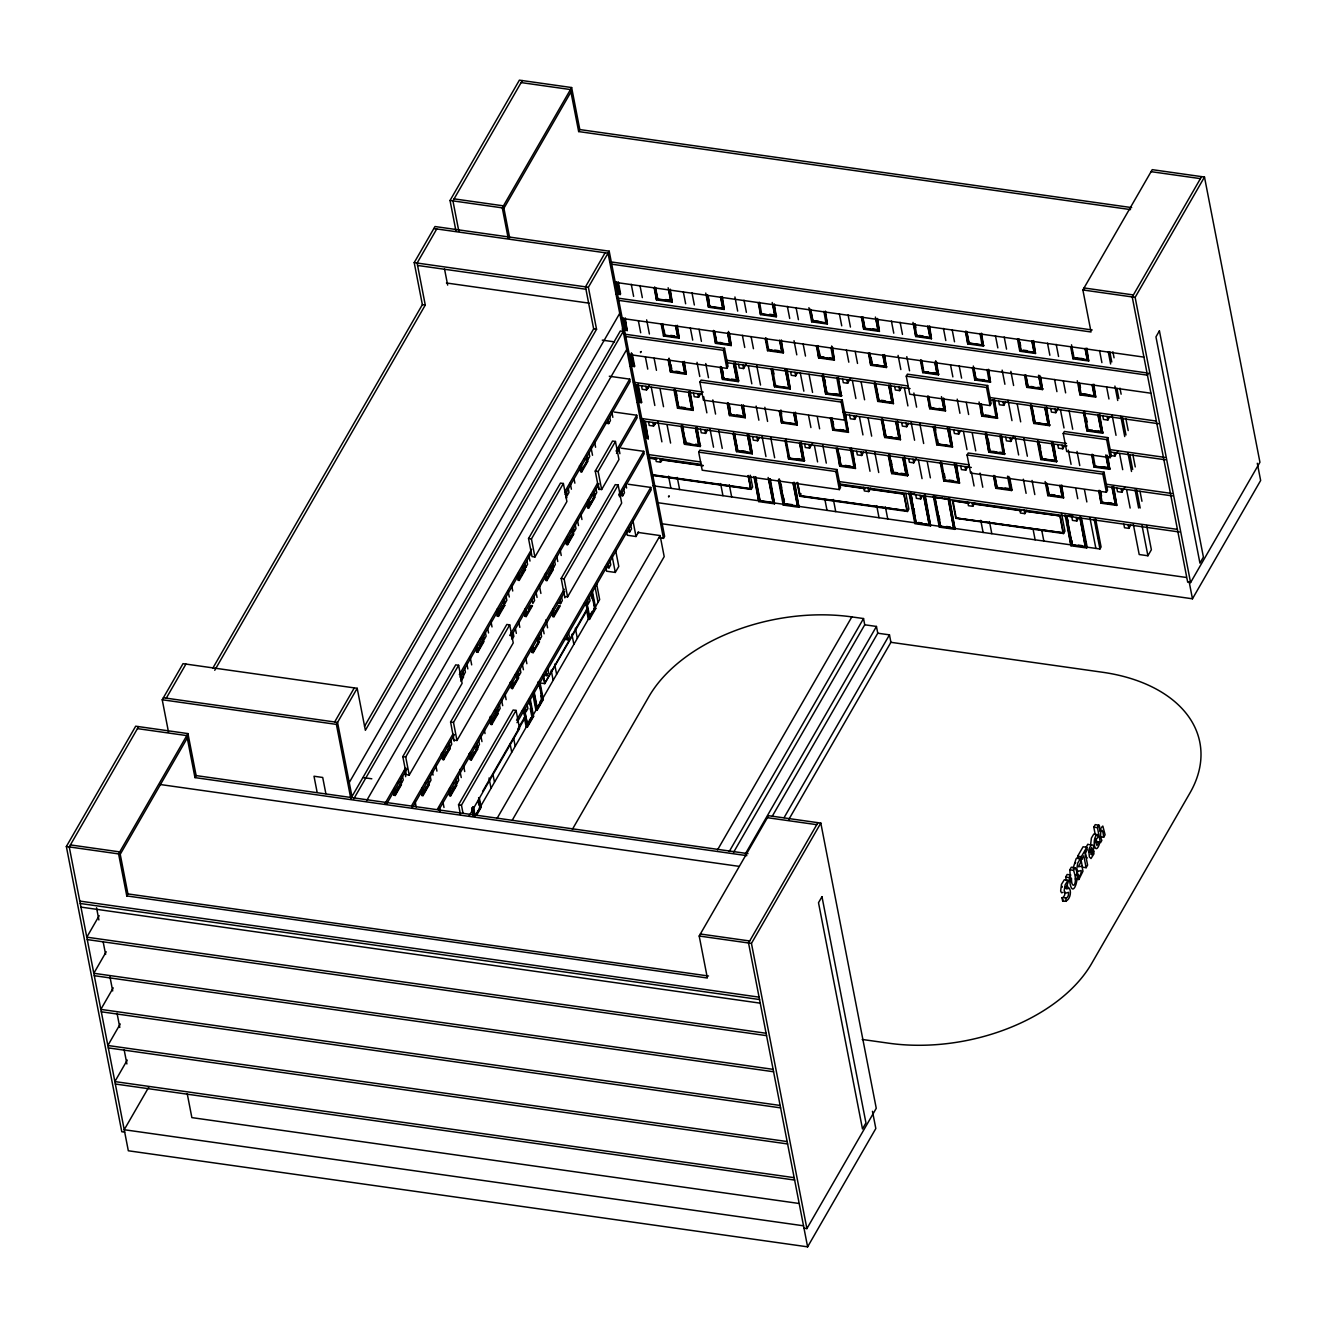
<?xml version="1.0" encoding="UTF-8"?>
<svg xmlns="http://www.w3.org/2000/svg" width="1327" height="1327" viewBox="0 0 1327 1327"><rect width="100%" height="100%" fill="white"/><g stroke="black" fill="none" stroke-linecap="round" stroke-linejoin="round"><path stroke-width="1.5" d="M1085.221 851.453L1085.702 856.396L1087.327 858.005M1077.74 871.176L1077.292 873.05A7.945 2.953 -82 0 1 1075.699 875.455M1071.553 882.206L1071.486 878.308M1062.131 887.315L1062.28 886.419M1095.173 841.318L1098.856 841.832L1096.965 845.515L1095.72 842.479A3.533 1.327 -82 0 1 1096.168 839.527L1097.943 837.171L1097.446 834.6L1093.78 834.069L1091.391 838.083L1090.595 844.851M1085.917 847.571L1087.808 844.221L1089.45 844.801M1077.906 875.289L1078.403 874.161M1075.185 863.578L1075.666 862.633M124.688 1132.147L121.785 1131.732L66.35 846.51L135.702 726.201L187.953 733.599L196.131 775.598L194.969 777.605L746.836 855.65M138.605 726.615L69.253 846.925L128.321 1150.774L807.612 1246.849L875.82 1128.531L872.469 1111.313M168.512 732.122L162.226 699.76L183.026 663.666L357.195 688.298L365.373 730.314L596.553 329.278L588.375 287.262L609.193 251.168L435.007 226.535L414.206 262.63L422.368 304.646L212.867 668.078M455.924 230.815L450.035 200.477L519.388 80.151L571.638 87.549L579.799 129.565L578.655 131.572L1130.521 209.6M166.273 698.168L185.929 664.081M436.749 228.957L417.109 263.045L425.27 305.061L214.742 670.284M522.291 80.565L452.938 200.875L458.827 231.23M803.996 1228.205L806.899 1228.603L876.251 1108.294L820.816 823.088L768.549 815.69L699.196 936.016L707.374 978.016L126.778 895.924L118.601 853.908L187.953 733.599M120.226 854.306L187.273 738.011M508.125 237.865L502.286 207.858L571.638 87.549M503.912 208.256L570.958 91.961M99.193 915.68L86.802 937.177L766.094 1033.252M126.778 895.924L127.923 893.917L119.762 851.901L70.414 844.917M106.21 951.774L93.819 973.288L773.11 1069.346M113.226 987.885L100.835 1009.383L780.127 1105.457M120.243 1023.98L107.852 1045.494L787.143 1141.552M127.259 1060.091L114.868 1081.588L794.16 1177.663M334.653 721.988L354.292 687.9M605.129 252.76L585.472 286.848L593.65 328.864L364.527 726.317M350.544 797.212L336.394 724.393L357.195 688.298M149.022 1086.713L124.224 1129.725L803.532 1225.8M619.178 293.002L618.714 293.798L616.491 282.319M349.25 782.565L619.726 313.338M350.892 798.406L620.323 330.987L623.242 331.402L353.795 798.821M626.211 329.096L625.747 329.909L623.508 318.43M366.584 800.762L626.742 349.449M668.144 287.76L670.749 301.163L657.595 299.305L658.059 298.492M402.811 756.606L455.708 664.86L458.611 665.275L462.111 683.322L409.23 775.068L406.327 774.653L402.811 756.606L405.714 757.004L458.611 665.275M528.528 538.53L560.475 483.094L563.378 483.492L566.894 501.556L534.93 556.992L532.027 556.577L528.528 538.53L531.43 538.944L563.378 483.492M633.228 365.207L632.763 366.003L630.524 354.525M641.256 351.506L640.626 352.6L640.46 351.755M385.012 803.565L405.664 767.752M459.358 674.63L531.613 549.262M564.655 491.952L629.695 379.124L609.292 376.238M386.522 804.179L407.173 768.366M459.822 677.035L531.049 553.459M565.12 494.357L630.159 381.529L629.695 379.124M398.797 786.082L394.434 793.662L395.595 793.828L400.837 784.738L399.676 784.572M479.578 645.967L482.182 641.422L483.36 641.588L482.613 637.756M521.013 574.077L523.618 569.532L524.795 569.698L524.049 565.883M400.323 784.456L401.5 784.622L395.247 795.47L394.086 795.304L395.861 792.202M460.685 679.739L462.476 676.637L463.654 676.803L460.967 681.448M483.227 637.424L484.023 641.455L477.77 652.32L476.609 652.154L480.175 645.95M503.945 601.479L504.741 605.527L498.471 616.375L497.326 616.209L499.101 613.107M586.882 460.801L588.06 460.967L581.807 471.815L580.645 471.649L582.42 468.547M400.406 784.672L395.612 793.828L394.484 788.089M397.569 782.416L401.517 782.98L403.259 779.977L402.562 776.361M461.05 679.474L462.559 676.853M459.723 674.597L463.67 675.161L465.412 672.159L464.715 668.543M480.44 638.669L484.388 639.216L486.13 636.214L485.433 632.597M503.331 601.811L504.078 605.643L502.9 605.477L497.675 614.567L503.646 605.576M524.795 569.698L519.122 578.721L524.364 569.648L523.618 565.816M521.876 566.778L525.824 567.342L527.565 564.34L526.852 560.724M586.965 461.033L581.724 470.123L587.397 461.099L586.235 460.917M584.013 458.96L587.977 459.524L589.719 456.521L589.006 452.905M604.73 423.031L608.695 423.578L610.437 420.576L609.723 416.977M461.481 679.54L462.99 676.919L461.813 676.753M483.36 641.588L478.135 650.678L476.957 650.512M498.405 614.666L504.078 605.643M517.248 576.233L518.028 580.264L519.189 580.43L525.459 569.582L524.663 565.534M678.23 336.461L677.765 337.257L664.611 335.416L664.329 330.771M454.182 741.196L450.583 722.021L506.814 624.47L509.717 624.884L513.234 642.932L456.986 740.483L454.083 740.068M595.242 471.068L612.543 441.045L615.446 441.46L618.963 459.507L601.645 489.53L598.742 489.116L595.242 471.068L598.145 471.483L615.446 441.46M456.986 740.483L453.486 722.435L509.717 624.884M641.505 385.709L642.202 389.325L646.564 389.939L649.45 384.93M640.244 401.301L639.78 402.114L636.429 384.896M648.273 387.6L647.642 388.695L647.476 387.866M411.652 805.638L452.955 734.013M509.734 635.5L597.482 483.277M616.06 451.047L636.711 415.218L614.268 412.05M412.116 808.043L454.448 734.627M511.227 636.131L598.975 483.891M616.524 453.452L637.176 417.64L636.711 415.218M426.531 786.247L422.168 793.828L423.346 793.994L428.571 784.904M443.765 756.373L446.37 751.828M528.892 608.678L530.634 605.643L531.812 605.809L526.139 614.832L531.381 605.742M548.748 574.243L551.352 569.698L552.53 569.864L551.783 566.032M571.207 535.279L566.845 542.843L568.006 543.008L573.247 533.935L572.501 530.103M428.057 784.605L429.235 784.771L422.981 795.636L421.82 795.47L424.491 790.809M446.104 753.321L448.775 748.677L449.953 748.843L449.156 744.795M590.631 501.573L588.027 506.118L589.188 506.284L594.43 497.194L593.667 493.362M531.298 605.51L532.475 605.693L526.205 616.541L525.061 616.375L526.836 613.273M572.733 533.636L573.894 533.802L567.641 544.651L566.48 544.485L569.167 539.84M593.899 496.912L595.077 497.078L588.823 507.926L587.662 507.76L590.333 503.099M428.14 784.838L423.346 793.994L422.218 788.255M425.303 782.582L429.268 783.146L430.993 780.143L430.296 776.527M448.111 748.793L449.289 748.959L443.616 757.982L448.858 748.892M446.021 746.637L449.986 747.201L451.711 744.198L451.014 740.582M552.53 569.864L546.857 578.887L552.098 569.814L551.352 565.982M549.61 566.944L553.558 567.508L555.3 564.506L554.586 560.89M567.574 542.959L572.816 533.869L572.07 530.037M570.328 531.016L574.276 531.563L576.018 528.561L575.304 524.945M593.982 497.127L588.757 506.217L587.629 500.478M591.046 495.071L594.994 495.635L596.735 492.616L596.022 489.016M589.188 506.284L588.077 500.544L589.188 506.284L594.413 497.194L593.252 497.028M441.36 753.454L442.538 759.525L443.699 759.691L449.953 748.843M544.584 574.359L545.762 580.43L546.923 580.596L553.193 569.747L552.397 565.7M685.246 372.555L684.782 373.368L671.628 371.51L672.092 370.714M720.544 297.032L722.784 308.527L709.63 306.67L710.094 305.857M564.838 597.863L561.188 578.423L615.264 484.62L618.166 485.018L621.666 503.082L567.591 596.885L564.688 596.47M567.591 596.885L564.091 578.837L618.166 485.018M648.521 421.82L649.218 425.436L653.581 426.05L655.505 422.699M655.289 423.711L654.659 424.806L654.493 423.96M437.247 809.503L564.24 589.221M618.946 494.308L643.728 451.329L621.301 448.161M438.756 810.133L564.705 591.643M619.41 496.713L644.192 453.734L643.728 451.329M454.265 786.413L449.903 793.994L451.08 794.143M471.5 756.539L474.104 751.994M491.869 721.191L496.232 713.627L495.485 709.796M514.329 682.227L511.708 686.772L512.869 686.938L518.111 677.848L517.364 674.016M534.167 647.808L532.426 650.827L533.587 650.993L538.828 641.903L538.082 638.088M455.791 784.771L456.969 784.937L450.716 795.802L449.554 795.636L451.329 792.534M476.891 744.961L477.687 749.009L471.433 759.857L470.272 759.691L472.943 755.03M497.26 709.63L498.056 713.661L491.803 724.525L490.642 724.36L492.417 721.258M494.208 718.156L496.879 713.495L498.056 713.661M538.314 641.621L539.492 641.787L533.238 652.635L532.077 652.469L534.748 647.825M552.795 616.541L559.032 605.676L560.21 605.842L553.956 616.707L552.795 616.541L551.999 612.493M455.874 785.003L450.633 794.093L449.521 788.354M453.038 782.748L457.002 783.312L458.727 780.293L458.031 776.693M475.862 748.959L477.023 749.125L471.35 758.148L476.592 749.058M473.756 746.802L477.72 747.366L479.445 744.364L478.748 740.748M490.99 722.717L496.962 713.727L496.215 709.895M494.473 710.874L498.421 711.421L500.163 708.419L499.466 704.803M515.191 674.929L519.139 675.493L520.881 672.474L520.184 668.874M533.155 650.927L538.397 641.853L537.651 638.022M535.909 638.984L539.857 639.548L541.598 636.545L540.902 632.929M559.115 605.908L553.873 614.998L559.546 605.975L558.368 605.809M556.627 603.055L560.575 603.603L562.316 600.6L561.62 596.984M618.78 495.236L622.728 495.784L624.47 492.781L623.756 489.182M496.646 709.962L497.393 713.793L491.72 722.817M510.182 682.343L511.359 688.414L512.521 688.58L518.774 677.732L517.596 677.566M688.464 392.245L691.798 409.479L678.644 407.621L679.109 406.808M699.893 382.093L701.054 380.086L842.28 400.057L845.797 418.121L844.635 420.128L703.41 400.157L699.893 382.093L841.136 402.064L842.28 400.057M460.502 814.778L458.545 804.759L513.167 710.011L516.07 710.409L519.57 728.473L469.078 816.055M628.799 354.491L726.864 368.359L723.364 350.311L724.525 348.304L624.403 334.139M463.007 813.186L461.448 805.157L516.07 710.409M655.538 457.915L656.235 461.531L660.597 462.144L662.521 458.81M662.306 459.805L661.675 460.9L661.51 460.071M693.54 393.074L694.237 396.69L698.583 397.304L700.523 393.953M730.265 343.809L729.8 344.622L716.646 342.764L714.407 331.286M516.535 720.246L650.744 487.424L628.318 484.255M516.999 722.651L651.209 489.845L650.744 487.424M522.208 711.04L526.172 711.587L527.897 708.585L527.201 704.969M542.925 675.095L546.873 675.659L548.615 672.64L547.918 669.04M563.643 639.15L567.591 639.714L569.333 636.711L568.636 633.095M584.361 603.221L588.309 603.768L590.051 600.766L589.354 597.15M605.079 567.276L609.027 567.84L610.768 564.821L610.072 561.221M625.797 531.331L629.744 531.895L631.486 528.892L630.773 525.276M517.729 729.203L524.828 716.895L523.734 711.255M585.887 603.437L586.982 609.076L544.866 682.974L543.407 675.443M482.597 791.439L525.509 717.011L524.364 711.139M541.283 683.14L544.75 683.637L587.662 609.193L586.517 603.321M726.864 368.359L728.025 366.352L724.525 348.304M735.175 362.653L738.708 380.849L723.663 378.875L724.127 378.062M529.141 720.793L530.883 717.758M539.741 702.414L541.482 699.379L540.719 695.481M589.553 616.01L592.174 611.465M527.084 725.504L532.426 716.198L533.603 716.364L530.219 698.981M539.94 682.128L543.324 699.495L537.07 710.343L535.909 710.177L541.267 700.888M475.829 814.678L599.655 599.555L596.569 583.648M605.809 567.16L606.588 571.207L615.297 572.435L618.764 566.43L615.628 550.257M626.526 531.231L627.306 535.262L636.015 536.506L638.619 531.994M589.404 617.619L595.077 608.595L591.676 591.062M476.708 815.06L481.17 807.314L479.296 797.66M524.314 717.393L526.189 727.047L527.35 727.213L533.603 716.364M586.468 609.574L588.342 619.228L589.503 619.394L595.757 608.546L592.373 591.162M669.322 495.916L668.692 497.011L668.526 496.165M700.556 429.168L701.253 432.784L705.616 433.398L707.54 430.064M681.945 424.574L685.661 443.716L698.815 445.573L699.279 444.761L695.53 444.23M738.542 364.328L739.255 367.944L743.601 368.558L746.487 363.548M737.281 379.92L736.817 380.716L733.466 363.498M759.591 302.241L761.648 314.018L774.802 315.876L775.283 315.063M698.699 452.142L699.843 450.135L837.022 469.542L840.522 487.59L839.377 489.597L702.199 470.206L698.699 452.142L835.861 471.549L837.022 469.542M496.978 818.527L660.1 535.561L637.673 532.392M731.144 414.173L730.679 414.969L728.44 403.491M769.129 349.316L768.681 350.129L781.835 351.987L782.3 351.174M659.37 537.8L663.467 538.38L664.628 536.373L609.193 251.168M512.438 819.887L664.197 556.61L660.1 535.561M823.901 311.331L825.975 323.108L812.804 321.25L813.269 320.454M785.136 368.956L788.852 388.081L775.681 386.223L776.146 385.427M752.575 436.533L753.288 440.149L757.634 440.763L759.558 437.412M734.345 433.846L737.696 451.08L750.85 452.938L751.314 452.125M790.577 371.693L791.274 375.292L795.636 375.906L797.56 372.572M796.333 423.379L795.868 424.192L782.714 422.334L783.179 421.522M819.555 352.733L819.837 357.361L832.991 359.219L833.456 358.406L829.69 357.875M651.905 474.983L750.717 488.966L748.328 475.497M651.607 475.298L751.231 489.381L752.608 486.976L750.319 475.215M760.388 500.163L759.923 500.959L755.378 477.571M572.352 829.392L648.886 696.625A157.979 99.625 -11 0 1 851.834 616.906L863.529 618.548L864.74 624.785L733.549 852.382M803.349 459.474L802.885 460.287L789.731 458.429L790.195 457.633M827.318 392.659L826.854 393.455L840.008 395.313L840.472 394.501M865.304 327.802L864.839 328.615L862.616 317.136M804.61 443.898L805.307 447.498L809.669 448.111L812.555 443.102M842.612 379.041L843.308 382.657L847.671 383.271L850.557 378.261M784.804 503.613L784.34 504.409L779.413 479.08M834.335 428.754L833.87 429.566L831.631 418.088M872.32 363.913L871.856 364.709L885.026 366.567L885.491 365.771M905.81 493.395L908.862 509.07L907.486 511.476L799.717 496.248L801.11 493.843M800.264 495.635L907.154 510.762L800.081 495.95L797.693 482.481M652.967 485.765L797.494 506.267L797.958 505.471M845.382 413.36L848.451 432.37L832.742 430.147L847.489 430.612M849.628 415.152L850.325 418.751L854.688 419.365L856.612 416.031M879.337 400.008L878.872 400.82L892.026 402.678L892.507 401.865M930.492 337.025L930.028 337.821L916.874 335.98L917.339 335.167M906.258 376.171L907.403 374.164L987.67 385.51L991.186 403.574L990.025 405.564L909.758 394.219L906.258 376.171L986.525 387.517L987.67 385.51M856.645 451.246L857.342 454.862L861.704 455.476L863.628 452.125M894.63 386.406L895.343 390.005L899.689 390.636L901.614 387.285M895.708 421.555L899.043 438.773L885.889 436.931L891.993 436.915M928.12 371.792L923.891 372.074L937.044 373.932L937.509 373.119L933.76 372.588M863.661 487.357L864.358 490.957L868.721 491.571L870.645 488.236M901.647 422.5L902.36 426.116L906.706 426.73L908.63 423.396M904.417 456.82L907.967 475.016L892.905 473.026L892.64 468.398M941.457 396.64L944.061 410.026L930.907 408.185L931.372 407.372M969.373 342.532L968.909 343.328L966.67 331.85M908.68 458.611L909.377 462.211L913.722 462.841L916.625 457.815M982.527 344.373L982.063 345.186L980.006 333.409M906.971 511.061L903.853 493.826L907.486 511.476M937.642 439.652L937.924 444.28L951.077 446.137L951.542 445.325M929.63 524.082L929.165 524.895L916.012 523.037L910.786 492.997M717.525 849.877L851.834 616.906M915.696 494.706L916.393 498.322L920.739 498.935L922.68 495.601M953.682 429.865L954.395 433.465L958.741 434.095L960.665 430.744M916.476 522.224L916.012 523.037L929.165 524.895L923.492 495.651M729.236 851.519L863.529 618.548M958.558 481.436L958.094 482.232L944.94 480.391L945.405 479.578M983.407 414.737L982.942 415.533L996.096 417.391L996.56 416.578M1034.562 351.738L1034.098 352.534L1020.927 350.693L1021.392 349.88M967.068 454.995L968.229 452.988L1104.047 472.196L1107.547 490.244L1106.386 492.251L970.584 473.042L967.068 454.995L1102.886 474.203L1104.047 472.196M949.485 497.658L955.025 529.357L939.317 527.134L939.781 526.338L953.582 528.345L948.374 498.305M960.698 465.959L961.412 469.576L965.757 470.189L967.682 466.855M998.7 401.119L999.397 404.735L1003.759 405.349L1005.684 401.998M745.26 854.041L876.45 626.444L864.74 624.785M772.397 816.005L877.761 633.211L876.45 626.444M940.893 525.691L940.428 526.487L934.739 497.26L942.402 498.007M610.984 264.09L1091.043 331.982L1082.882 289.966L1152.234 169.657L1204.485 177.038L1259.937 462.26L1190.584 582.57L1187.682 582.155L1132.23 296.949L1201.582 176.624M956.186 518.011L1063.242 532.824L956.186 518.011L953.051 500.793L969.025 503.381M784.091 817.648L889.472 634.853L877.761 633.211M788.653 819.738L890.915 642.318L889.472 634.853M967.715 502.07L968.428 505.687L972.774 506.3L974.698 502.95M986.243 432.502L989.959 451.644L1003.112 453.486L1003.577 452.689L999.812 452.159M1005.717 437.213L1006.413 440.829L1010.776 441.443L1013.662 436.434M1025.721 375.309L1027.944 386.787L1041.098 388.645L1041.579 387.832L1037.814 387.302M1009.665 477.604L1012.02 489.729L996.975 487.739L997.44 486.943M1048.595 423.943L1048.131 424.74L1034.977 422.882L1035.425 422.086M1085.038 348.586L1087.277 360.065L1074.124 358.207L1082.102 358.456M817.913 822.674L748.544 942.983L807.612 1246.849M1010.593 488.784L1010.129 489.597L1007.525 476.194M1050.735 408.467L1051.432 412.083L1055.794 412.697L1058.681 407.688M806.899 1228.603L751.447 943.397L820.816 823.088M1190.584 582.57L1135.132 297.348L1204.485 177.038M1042.458 458.197L1041.994 458.993L1055.147 460.851L1055.612 460.038M1094.758 395.363L1094.294 396.159L1081.14 394.301L1081.605 393.505M1063.209 433.481L1064.37 431.474L1107.829 437.611L1111.329 455.659L1110.168 457.666L1066.709 451.528L1063.209 433.481L1106.668 439.619L1107.829 437.611M1019.75 509.419L1020.446 513.035L1024.809 513.649L1026.733 510.314M1057.752 444.578L1058.448 448.194L1062.811 448.808L1064.735 445.457M1049.475 494.291L1049.01 495.104L1062.164 496.962L1059.925 485.466M1097.96 415.052L1101.31 432.27L1088.157 430.412L1092.37 430.13M1102.754 415.832L1103.467 419.448L1107.813 420.062L1109.737 416.711M1101.31 432.27L1101.775 431.457L1098.01 430.927M1081.538 518.21L1087.161 547.172L1072.1 545.115L1066.427 515.871L1072.199 516.369M1148.601 373.152L1147.44 375.159L617.951 300.284M1108.791 467.568L1108.327 468.365L1095.173 466.523L1095.638 465.711M968.644 502.966L952.371 500.677L955.822 518.31L1063.574 533.554L1064.951 531.148L1061.517 513.499M1071.785 516.784L1072.481 520.4L1076.844 521.013L1078.768 517.663M1110.483 455.543L1114.829 456.156L1117.732 451.147M1080.045 516.933L1085.254 546.973L1085.718 546.16M1072.1 545.115L1071.801 540.404M1111.993 487.258L1115.343 504.476L1102.19 502.618L1102.654 501.805M1116.803 488.037L1117.5 491.653L1121.846 492.267L1124.749 487.258M929.763 524.911L1099.934 548.98L1101.078 546.973L1095.671 519.139M1123.82 524.148L1124.516 527.748L1128.862 528.362L1130.803 525.028M1133.308 524.231L1139.196 554.52L1147.905 555.764L1151.372 549.743L1146.661 525.509M660.912 523.618L1192.459 598.792L1260.65 480.49L1257.299 463.256M1095.273 834.749L1093.796 827.136L1095.239 824.631L1098.905 825.162L1100.166 831.631L1100.929 828.065L1102.82 826.041L1105.092 834.783L1103.649 837.271L1099.983 836.756M1066.311 880.398L1065.664 877.047L1067.14 874.476L1070.806 874.991L1069.33 877.562C1071.387 904.666 1081.605 876.052 1074.986 867.758L1071.304 867.228L1069.844 869.799C1071.005 895.791 1078.917 883.964 1073.51 870.313L1074.986 867.758M1086.116 867.692L1083.811 855.799L1081.837 859.216L1078.171 858.685L1077.673 856.18L1083.097 846.775L1086.78 847.289L1087.261 849.811L1085.287 853.228L1087.593 865.121L1086.116 867.692L1082.45 867.161L1080.526 857.259M1103.649 837.271C1102.372 822.657 1098.656 834.683 1101.858 840.373L1100.415 842.877L1097.462 827.65L1098.905 825.162M1081.837 859.216L1081.356 856.695L1086.78 847.289M616.209 294.196L620.605 293.93L618.249 281.805M670.284 289.17L672.175 302.108L656.467 299.885L654.576 286.947M630.259 366.401L634.654 366.136L632.282 354.01M677.301 325.264L679.192 338.203L663.483 335.98L663.948 335.184M637.275 402.496L641.671 402.247L638.121 384.05M684.317 361.375L686.208 374.314L670.5 372.091L668.609 359.153M722.319 296.518L724.21 309.456L708.502 307.234L706.992 296.336M690.156 391.399L693.225 410.408L677.516 408.185L677.981 407.389M729.336 332.629L731.227 345.567L715.518 343.345L715.187 338.501M697.173 427.51L700.241 446.519L684.533 444.296L683.422 435.405M738.708 380.849L738.243 381.662L722.535 379.439L720.627 366.517M774.338 303.883L776.229 316.821L760.52 314.599L759.027 303.684M743.369 404.835L745.26 417.773L729.551 415.55L727.66 402.612M781.371 339.977L783.245 352.916L767.537 350.693L768.001 349.897M749.606 436.882L752.276 453.867L736.568 451.644L733.499 432.652M825.51 311.115L827.385 324.053L811.676 321.831L812.141 321.034M787.21 370.017L790.262 389.027L774.553 386.804L772.264 371.842M832.527 347.21L834.401 360.164L818.693 357.942L817.2 347.027M795.404 412.183L797.295 425.121L781.57 422.898L780.077 412M770.274 478.782L774.52 503.829L758.795 501.606L754.764 477.637M838.365 377.25L841.434 396.259L825.709 394.036L822.64 375.043M801.243 442.223L804.311 461.232L788.603 459.009L788.271 454.166M877.529 318.463L879.419 331.418L863.711 329.196L862.218 318.281M794.89 483.31L798.937 507.279L783.229 505.056L782.897 500.213M884.545 354.574L886.436 367.513L870.728 365.29L869.235 354.375M852.78 451.479L855.467 468.464L839.759 466.241L838.647 457.351M890.384 384.614L893.453 403.624L877.744 401.401L878.209 400.588M929.563 325.828L931.454 338.767L915.746 336.544L913.855 323.622M897.4 420.709L900.469 439.718L884.761 437.495L882.09 420.526M936.58 361.923L938.471 374.877L922.763 372.655L923.227 371.842M907.967 475.016L907.486 475.829L891.777 473.606L889.107 456.621M943.597 398.034L945.487 410.972L929.779 408.749L927.888 395.828M981.598 333.193L983.489 346.131L967.781 343.909L965.874 330.97M949.435 428.074L952.504 447.083L936.796 444.86L937.26 444.047M988.615 369.288L990.506 382.226L974.798 380.003L975.262 379.207M956.452 464.168L959.521 483.177L943.812 480.955L943.497 476.111M994.454 399.327L997.522 418.337L981.814 416.114L980.703 407.223M908.895 492.798L914.9 523.684L930.609 525.907L925.184 494.789M1017.444 339.131L1019.799 351.257L1035.508 353.48L1033.617 340.541M1001.47 435.422L1004.539 454.431L988.831 452.208L985.745 433.216M1040.65 376.652L1042.524 389.591L1026.816 387.368L1025.705 378.477M1012.02 489.729L1011.556 490.542L995.847 488.319L993.956 475.381M1046.489 406.676L1049.541 425.685L1033.833 423.462L1032.34 412.564M1086.813 348.072L1088.704 361.01L1072.979 358.788L1073.443 357.975M1053.887 444.81L1056.574 461.796L1040.849 459.573L1041.313 458.777M1093.83 384.166L1095.72 397.105L1079.996 394.882L1078.901 385.991M1061.7 484.952L1063.591 497.89L1047.882 495.668L1048.33 494.871M1099.668 414.206L1102.737 433.216L1087.029 430.993L1083.943 411.984M1107.863 456.372L1109.754 469.31L1094.045 467.087L1092.138 454.166M1087.161 547.172L1086.697 547.985L1070.989 545.762L1066.941 521.793M1113.701 486.412L1116.77 505.421L1101.062 503.198L1099.171 490.26M1073.128 868.157L1076.081 858.834L1076.927 857.906L1080.593 858.42L1077.756 862.998L1076.794 868.671L1077.806 871.408L1081.19 870.495L1080.958 873.564A7.945 2.953 -82 0 1 1079.382 875.986L1078.27 876.45L1078.868 879.519L1075.202 879.005M1068.003 880.282L1065.15 884.86L1064.188 890.533L1065.199 893.27L1068.6 892.341L1068.368 895.426A7.945 2.953 -82 0 1 1066.775 897.832L1061.998 897.782L1062.612 900.867C1069.147 903.637 1072.432 891.877 1069.064 887.979C1061.899 891.761 1069.711 882.555 1068.003 880.282L1064.32 879.768L1061.484 884.329L1060.655 891.047L1061.534 892.756L1063.093 892.391M1063.591 899.955L1062.612 900.867M1098.092 826.024L1099.718 826.29M1097.446 834.6C1091.424 837.785 1094.858 857.093 1099.32 844.271L1098.856 841.832M1078.868 879.519L1082.965 871.242L1082.003 866.232L1078.436 866.747L1081.157 861.306L1080.593 858.42M1061.998 897.782L1063.109 897.317A7.945 2.953 -82 0 0 1064.685 894.912L1065.1 892.291M1064.984 887.514L1066.244 888.178M521.129 82.573L570.477 89.556L578.655 131.572M1151.073 171.664L1200.437 178.631M579.799 129.565L1131.682 207.609M454.083 198.868L503.447 205.851L509.668 237.865M1133.391 294.942L1084.043 287.959L1084.507 290.364M450.035 200.477L502.286 207.858M1082.882 289.966L1135.132 297.348M433.846 228.543L608.031 253.175L663.467 538.38M610.088 261.784L1092.204 329.975M614.451 282.236L1143.924 357.112M414.206 262.63L588.375 287.262M665.573 299.554L669.339 300.084M769.643 314.267L773.392 314.798M815.16 320.719L818.908 321.25M872.818 328.864L876.583 329.395M919.213 335.432L922.978 335.963M1023.283 350.146L1027.032 350.676M760.985 313.802L776.71 316.008M826.14 322.809L812.987 320.952L810.747 309.473M917.04 335.665L930.194 337.522L927.971 326.044M982.229 344.887L969.075 343.029L966.852 331.551M1074.289 357.908L1087.443 359.766L1085.221 348.288M417.574 265.45L585.937 289.253M864.176 328.383L877.993 330.473L875.405 317.07M968.229 343.096L983.954 345.319M1087.277 360.065L1074.124 358.207L1071.519 344.804M617.055 297.994L1146.545 372.87M446.419 282.983L589.138 303.17M621.467 318.347L1150.94 393.223M670.716 335.399L674.481 335.93M720.86 342.482L716.646 342.764L729.8 344.622L727.561 333.143M774.769 350.112L778.534 350.643M820.285 356.548L824.05 357.079M983.904 379.688L975.926 379.422L989.079 381.297L987.023 369.503M1032.174 386.505L1027.961 386.787L1043.005 388.778M1083.479 393.771L1087.244 394.301M622.114 329.079L625.913 329.61L623.673 318.132M768.847 349.814L782.001 351.688L779.762 340.21M833.157 358.92L820.003 357.063L817.764 345.567M924.073 371.776L937.21 373.633L934.988 362.155M989.245 380.982L976.091 379.124L973.869 367.645M1081.306 394.003L1094.46 395.861L1092.237 384.382M783.726 352.103L768.681 350.129L766.608 338.335M886.9 366.7L871.856 364.709L869.633 353.231M938.935 374.065L923.891 372.074L921.834 360.297M989.079 381.28L975.926 379.439L973.321 366.036M422.368 304.646L425.27 305.061M593.65 328.864L596.553 329.278M625.282 336.444L723.364 350.311M602.276 340.143L614.517 341.868M726.98 360.347L907.568 385.892M989.66 397.503L1155.9 421.007M727.445 362.752L910.09 388.595M990.141 399.908L1158.421 423.711M675.858 371.228L679.606 371.759M731.641 379.124L735.407 379.655M834.832 393.721L838.598 394.252M881.228 400.273L884.976 400.804M938.886 408.434L942.651 408.965M985.281 414.986L989.046 415.517M775.864 385.925L789.018 387.783L785.302 368.657M840.173 395.015L827.02 393.157L823.669 375.939M931.09 407.87L944.243 409.728L942.004 398.249M996.262 417.093L983.108 415.235L980.885 403.756M1088.322 430.114L1101.476 431.972L1098.126 414.754M630.723 365.589L634.654 366.136M841.899 395.446L826.854 393.455L823.122 374.33M930.244 407.953L944.061 410.026M1034.297 422.666L1050.022 424.872M1103.201 432.403L1088.157 430.412L1084.424 411.27M633.427 382.226L703.21 392.095M842.761 411.834L1066.46 443.467M1109.554 449.571L1164.973 457.4M635.948 384.93L701.618 394.219M845.282 414.538L1066.925 445.872M1109.77 451.943L1165.438 459.805M680.983 407.074L684.749 407.605M736.784 414.953L740.532 415.484M839.974 429.55L843.723 430.081M895.758 437.446L899.524 437.976M994.172 451.362L989.959 451.628L1005.003 453.618M1103.152 466.772L1106.917 467.303M637.74 401.683L641.671 402.247M782.88 422.019L796.034 423.894L793.811 412.415M847.19 431.126L834.036 429.268L831.813 417.789M938.106 443.981L951.26 445.839L947.909 428.621M1003.278 453.187L990.124 451.329L986.774 434.111M1095.339 466.208L1108.493 468.066L1106.27 456.588M730.016 414.754L743.833 416.827L741.611 405.349M1057.038 460.983L1041.994 458.993L1038.643 441.775M1110.218 468.497L1095.173 466.507L1093.116 454.73M640.443 418.337L968.81 464.765M1106.32 484.222L1171.99 493.495M640.924 420.742L971.331 467.469M1106.784 486.627L1172.454 495.916M689.891 443.434L686.125 442.919L685.379 439.088M741.926 450.798L745.674 451.329M797.709 458.678L801.475 459.208M845.1 465.395L850.74 466.192M893.37 472.213L897.135 472.744M900.9 473.275L906.54 474.071L906.076 474.884L902.725 457.666M949.17 480.109L952.919 480.639M1004.954 487.988L1008.719 488.518M1051.349 494.556L1055.114 495.087M1108.294 502.601L1112.043 503.132M700.706 445.706L685.843 443.417L682.493 426.199M789.897 458.13L804.776 460.419M854.206 467.22L841.053 465.362L837.702 448.144M945.123 480.075L958.276 481.933L954.926 464.715M1010.295 489.298L997.141 487.44L994.918 475.962M1102.355 502.319L1115.509 504.177L1112.175 486.959M1101.526 502.386L1115.343 504.476M1062.164 496.945L1049.01 495.104L1046.771 483.609M647.476 454.431L700.822 461.978M838.332 481.436L1176.949 529.307M1068.915 515.423L1072.83 515.971M914.237 494.026L910.504 493.495L916.177 522.738L929.331 524.596L923.658 495.353M944.293 498.272L948.075 498.819L953.765 528.046L940.611 526.189L934.921 496.962M910.322 493.793L915.929 494.589M934.739 497.26L947.909 499.118M1066.427 515.871L1072.034 516.667M647.941 456.853L701.303 464.384M838.797 483.841L1179.471 532.011M648.173 457.649L656.848 458.91M660.879 459.474L703.227 465.462M838.979 484.637L865.536 488.419M869.484 488.95L904.035 493.826M972.708 503.547L1021.624 510.48M1025.572 511.028L1060.14 515.904L1063.574 533.554M648.604 458.064L656.666 459.208M660.713 459.772L703.061 465.76M839.145 485.002L865.353 488.718M869.401 489.281L903.67 494.142M973.056 503.945L1021.458 510.795M1025.489 511.359L1059.941 515.904L1063.06 533.122M652.071 474.684L750.9 488.651M786.679 503.878L792.319 504.675M918.35 522.49L922.116 523.02M946.533 526.471L950.298 527.001M1078.204 545.098L1081.969 545.629M798.539 506.35L915.398 522.871M656.832 502.568L1186.305 577.461M572.07 533.769L573.247 533.935M561.188 578.423L564.091 578.837M890.467 642.251L1102.555 672.258A157.979 99.625 -11 0 1 1189.921 793.032L1091.657 963.485A157.979 99.625 -11 0 1 888.725 1043.204L862.202 1039.456M593.915 608.429L595.077 608.595M537.651 641.737L538.828 641.903M516.933 677.682L518.111 677.848M541.482 699.379L542.66 699.545L539.243 682.012M534.001 691.102L537.418 708.635L542.66 699.545L537.418 708.635L536.257 708.469L534.748 700.673M496.232 713.627L497.393 713.793M450.583 722.021L453.486 722.435M1093.796 827.136L1097.462 827.65M163.37 697.753L337.556 722.386L352.103 797.228M162.226 699.76L336.394 724.393M1077.673 856.18L1081.356 856.695M137.444 728.623L186.808 735.606L194.969 777.605M767.404 817.697L816.752 824.681M1069.844 869.799L1073.51 870.313M455.144 784.904L456.306 785.07L451.08 794.143L449.953 788.404M427.41 784.738L428.571 784.904M363.1 777.556L371.809 778.8M1065.664 877.047L1069.33 877.562M479.329 807.198L480.507 807.363L478.599 797.627M458.545 804.759L461.448 805.157M196.131 775.598L747.997 853.643M160.285 784.522L739.023 866.349M700.357 934.009L749.705 940.976M66.35 846.51L118.601 853.908M699.196 936.016L751.447 943.397M127.923 893.917L708.518 976.008M79.786 901.083L759.077 997.141M80.25 903.488L759.542 999.546M80.947 907.104L760.255 1003.162M87.267 939.582L766.558 1035.657M94.283 975.693L773.575 1071.752M101.3 1011.788L780.591 1107.863M108.316 1047.899L787.624 1143.957M115.333 1084.01L794.641 1180.068M798.688 1203.423L191.868 1117.616L187.24 1093.747M565.717 497.542L566.878 497.708L566.098 493.661M524.281 569.416L525.459 569.582M594.579 608.38L595.757 608.546M586.982 609.076L586.318 603.503M503.563 605.361L504.741 605.527M542.146 699.329L543.324 699.495M524.828 716.895L524.165 711.322M476.509 748.843L477.687 749.009M480.009 807.148L481.17 807.314M1068.417 888.559L1067.29 885.424M1189.108 581.574L1192.459 598.792M1112.889 351.771L1114.066 357.842M1119.955 388.131L1121.133 394.202M1125.843 418.436L1128.199 430.562M1132.91 454.796L1135.265 466.922M1139.976 491.156L1141.95 501.258M1109.82 351.854L1111.777 361.989M1116.903 388.347L1118.877 398.498M1122.426 416.744L1125.976 435.007M1129.924 455.294L1132.677 469.493M1136.625 489.763L1140.175 508.025M1108.244 351.738L1110.633 363.996M1114.912 386.074L1117.732 400.505M1120.817 416.379L1124.732 436.566M1127.884 452.739L1131.516 471.483M1135.066 489.746L1138.616 507.992M1142.016 525.459L1147.905 555.764M1099.536 350.494L1101.891 362.619M1106.602 386.854L1108.957 398.979M1112.109 415.135L1116.024 435.339M1119.557 453.519L1122.708 469.675M1126.623 489.879L1130.156 508.059M1107.116 416.446L1107.813 420.062M1114.133 452.557L1114.829 456.156M1121.149 488.651L1121.846 492.267M1128.166 524.762L1128.862 528.362M1106.668 439.619L1110.168 457.666M1086.332 348.868L1088.704 361.01M1093.348 384.979L1095.72 397.105M1099.187 415.019L1102.737 433.216M1107 455.161L1109.754 469.31M1113.237 487.225L1116.77 505.421M1092.055 384.681L1094.294 396.176L1081.14 394.318L1079.083 382.524M1105.723 454.979L1108.327 468.381M1102.886 474.203L1106.386 492.251M1079.73 383.934L1080.477 387.766M1086.382 418.121L1087.128 421.953M1100.796 492.251L1101.543 496.066M1100.133 490.841L1102.19 502.618M1072.266 351.92L1073.062 355.968M1070.624 346.646L1072.979 358.788M1077.259 380.733L1079.996 394.882M1083.479 412.797L1087.029 430.993M1091.673 454.962L1094.045 467.087M1098.706 491.056L1101.062 503.198M1096.6 528.246L1097.379 532.276M1098.159 536.324L1098.955 540.371M1094.128 519.156L1099.934 548.98M1056.209 344.373L1058.564 356.499M1063.275 380.733L1065.631 392.858M1069.18 411.038L1072.714 429.218M1077.026 451.429L1079.78 465.578M1084.491 489.812L1086.846 501.938M1089.981 518.094L1095.87 548.399M1047.501 343.146L1049.856 355.271M1054.567 379.505L1056.922 391.631M1060.455 409.811L1064.005 427.991M1068.318 450.201L1071.071 464.35M1075.782 488.585L1077.74 498.687M1080.692 517.082L1086.697 547.985M1079.747 517.43L1085.436 546.674L1072.282 544.8L1066.593 515.573M1055.081 409.098L1055.794 412.697M1062.098 445.192L1062.811 448.808M1076.131 517.397L1076.844 521.013M1033.152 341.354L1035.508 353.48M1039.787 375.441L1042.524 389.591M1046.008 407.489L1049.541 425.685M1052.643 441.576L1056.574 461.796M1061.218 485.765L1063.591 497.89M1067.638 518.973L1068.401 522.871M1032.024 340.757L1034.264 352.236L1021.11 350.378L1018.871 338.899M1039.041 376.868L1041.28 388.347L1028.126 386.489L1025.887 375.01M1044.946 407.223L1048.297 424.441L1035.143 422.583L1031.792 405.365M1051.963 443.334L1055.313 460.552L1042.159 458.694L1038.809 441.476M1060.107 485.168L1062.33 496.663L1049.176 494.789L1046.953 483.31M1031.859 341.056L1034.081 352.551M1038.51 375.259L1041.098 388.645M1044.78 407.522L1048.131 424.756M1051.432 441.725L1055.147 460.851M1064.984 514.859L1070.989 545.762M1019.916 342.233L1020.645 346.048M1039.854 444.794L1040.584 448.626M1018.705 339.198L1020.927 350.693M1031.626 405.664L1034.96 422.898M1019.086 344.39L1019.882 348.437M1030.764 404.47L1031.543 408.517M1037.78 440.581L1040.932 456.753M1045.975 482.746L1047.55 490.824M1024.461 375.242L1026.816 387.368M1030.299 405.266L1033.833 423.462M1037.316 441.377L1040.849 459.573M1045.129 481.519L1047.882 495.668M1004.191 337.025L1006.546 349.134M1010.859 371.361L1013.612 385.493M1017.146 403.673L1020.679 421.853M1023.814 438.026L1027.347 456.206M1032.058 480.44L1034.811 494.573M1041.877 530.933L1043.835 541.034M1096.002 838.548L1096.749 842.363M995.482 335.781L997.838 347.906M1002.15 370.133L1004.904 384.266M1008.039 400.422L1011.97 420.626M1015.105 436.782L1018.638 454.962M1023.349 479.213L1026.103 493.345M1033.169 529.705L1035.126 539.807M1003.046 401.733L1003.759 405.349M1010.079 437.844L1010.776 441.443M1024.112 510.049L1024.809 513.649M981.117 333.989L983.489 346.131M988.151 370.1L990.506 382.226M993.989 400.14L997.522 418.337M1001.006 436.235L1004.539 454.431M1008.802 476.393L1011.556 490.542M992.911 399.875L996.096 417.391L982.942 415.533L980.703 404.055M999.944 435.969L1003.112 453.502M986.525 387.517L990.025 405.564M981.549 405.166L982.279 408.981M988.184 439.353L988.93 443.185M994.736 476.26L996.975 487.739M974.068 373.136L974.864 377.183M965.409 331.783L967.781 343.909M972.426 367.878L974.798 380.003M979.061 401.965L981.814 416.114M985.281 434.012L988.831 452.208M993.492 476.194L995.847 488.319M1065.681 898.296L1066.278 901.381M952.156 329.66L954.511 341.785M959.222 366.02L961.577 378.145M966.288 402.38L968.644 414.505M972.177 432.685L975.71 450.865M980.039 473.075L982.776 487.225M989.461 521.561L991.816 533.686M943.447 328.433L945.803 340.541M950.514 364.792L952.869 376.901M957.182 399.128L959.935 413.278M963.468 431.457L967.001 449.637M971.331 471.848L974.068 485.997M980.753 520.333L983.108 532.459M958.044 430.479L958.741 434.095M965.061 466.573L965.757 470.189M972.077 502.684L972.774 506.3M929.099 326.641L931.454 338.767M935.717 360.712L938.471 374.877M943.132 398.846L945.487 410.972M948.971 428.886L952.504 447.083M955.987 464.981L959.521 483.177M927.805 326.342L930.028 337.821M934.822 362.453L937.044 373.932M947.362 426.995L951.077 446.137L937.924 444.28L934.755 426.763M954.378 463.106L958.094 482.232M915.099 323.688L915.846 327.52M935.037 426.249L935.784 430.081M944.293 473.839L945.04 477.67M949.021 498.471L955.025 529.357M914.817 324.186L916.874 335.98M928.85 396.391L930.907 408.185M941.772 462.858L944.94 480.391M920.872 359.717L922.829 369.835M934.108 427.875L936.082 437.993M940.743 461.962L942.701 472.064M912.993 322.395L915.746 336.544M920.407 360.513L922.763 372.655M927.424 396.624L929.779 408.749M933.263 426.664L936.796 444.86M940.279 462.758L943.812 480.955M939.002 515.938L939.748 519.836M900.121 322.295L902.476 334.421M906.805 356.648L909.542 370.78M913.872 393.008L916.609 407.14M919.76 423.296L923.675 443.5M927.225 461.68L930.36 477.836M933.893 496.033L939.781 526.338M933.312 496.248L939.317 527.134M891.412 321.068L893.768 333.193M898.097 355.404L900.834 369.553M904.367 387.733L907.9 405.913M911.052 422.069L914.585 440.249M918.5 460.452L922.049 478.632M924.604 495.021L930.609 525.907M898.993 387.02L899.689 390.636M906.009 423.114L906.706 426.73M913.026 459.225L913.722 462.841M920.042 495.319L920.739 498.935M877.064 319.276L879.419 331.418M884.081 355.387L886.436 367.513M889.919 385.427L893.453 403.624M896.936 421.522L900.469 439.718M903.952 457.633L907.486 475.829M911.168 494.954L911.931 498.852M913.822 508.589L914.585 512.487M875.936 318.696L878.175 330.174L865.022 328.316L862.782 316.838M882.953 354.79L885.192 366.269L872.038 364.411L869.799 352.932M888.858 385.162L892.208 402.38L879.055 400.522L875.704 383.304M895.874 421.256L899.225 438.474L886.071 436.616L882.72 419.398M902.891 457.367L906.241 474.585L893.088 472.727L889.372 453.585M882.787 355.089L885.009 366.567M888.692 385.46L892.026 402.678L878.872 400.82L875.538 383.603M910.106 495.85L913.474 513.234M914.237 517.082L914.983 520.947M871.209 358.174L871.955 362.006M891.147 460.734L891.893 464.566M882.173 417.789L885.889 436.931M889.19 453.884L892.905 473.026M874.675 382.392L877.811 398.564M861.356 317.053L863.711 329.196M868.372 353.164L870.728 365.29M874.211 383.204L877.744 401.401M881.228 419.299L884.761 437.495M888.244 455.41L891.777 473.606M848.086 314.947L850.441 327.056M855.169 351.307L857.524 363.432M861.057 381.612L864.59 399.792M868.123 417.972L871.657 436.152M874.792 452.308L878.723 472.512M885.391 506.848L887.746 518.973M839.377 313.719L841.733 325.828M846.444 350.079L848.816 362.188M852.349 380.368L855.882 398.548M859.415 416.728L862.948 434.908M866.083 451.08L870.014 471.267M876.683 505.62L879.038 517.729M846.958 379.655L847.671 383.271M853.974 415.766L854.688 419.365M860.991 451.86L861.704 455.476M868.024 487.971L868.721 491.571M825.029 311.928L827.385 324.053M831.664 345.999L834.401 360.164M837.884 378.062L841.434 396.259M844.901 414.173L848.451 432.37M851.536 448.244L855.467 468.464M830.934 347.442L832.991 359.219L819.821 357.361L817.598 345.883M836.823 377.797L840.008 395.313M844.586 417.723L847.024 431.424M850.325 448.393L854.041 467.519L840.887 465.661L837.536 448.443M841.136 402.064L844.635 420.128M824.714 379.257L825.444 383.088M832.842 421.107L833.588 424.939M839.493 455.294L840.223 459.125M810.581 309.772L812.804 321.25M809.785 308.892L811.361 316.987M832.012 423.28L832.809 427.311M837.072 449.272L837.851 453.303M808.923 307.682L811.676 321.831M816.337 345.8L818.693 357.942M822.176 375.84L825.709 394.036M830.37 418.005L832.742 430.147M836.209 448.045L839.759 466.241M835.861 471.549L839.377 489.597M796.067 307.582L798.423 319.707M803.134 343.942L805.489 356.067M809.022 374.247L812.555 392.427M817.266 416.661L819.622 428.787M822.757 444.943L826.29 463.123M833.373 499.483L835.728 511.608M787.359 306.355L789.714 318.48M794.027 340.691L796.781 354.84M800.314 373.02L803.847 391.2M808.558 415.434L810.913 427.559M814.446 445.739L817.581 461.896M825.046 500.279L827.02 510.381M794.939 372.306L795.636 375.906M808.972 444.512L809.669 448.111M773.873 304.696L776.229 316.821M780.89 340.79L783.245 352.916M786.729 370.83L790.262 389.027M794.923 412.996L797.295 425.121M800.762 443.036L804.311 461.232M772.745 304.099L774.985 315.577M799.7 442.77L803.051 459.988M772.214 302.49L774.802 315.876M779.596 340.492L781.819 351.987M793.629 412.697L795.868 424.192M799.534 443.069L802.885 460.287M797.527 482.779L800.081 495.95M797.046 482.514L799.717 496.248M773.177 370.117L773.923 373.949M780.939 410.043L781.686 413.875M772.513 368.707L775.681 386.223M780.641 410.541L782.714 422.334M785.999 439.303L789.731 458.429M794.06 482.182L798.937 507.279M765.646 337.771L767.62 347.873M785.518 440.017L787.492 450.118M758.165 302.473L760.52 314.599M765.181 338.567L767.537 350.693M771.02 368.607L774.553 386.804M779.214 410.773L781.57 422.898M785.053 440.813L788.603 459.009M793.115 482.58L797.66 505.969L784.506 504.111L779.961 480.722M792.949 482.879L797.494 506.267M781.006 484.123L781.769 488.021M783.66 497.758L784.423 501.656M744.032 300.234L746.388 312.343M751.099 336.594L753.454 348.702M756.589 364.875L760.52 385.062M764.85 407.289L767.587 421.422M770.738 437.595L774.653 457.798M778.8 479.163L782.184 496.53M778.335 479.959L783.229 505.056M734.926 296.983L737.679 311.115M742.39 335.349L744.746 347.475M748.279 365.655L751.812 383.835M756.141 406.062L758.878 420.195M762.03 436.351L765.944 456.554M769.627 478.732L774.52 503.829M768.698 479.13L773.243 502.518L760.089 500.661L755.544 477.272M768.151 477.488L773.077 502.817M742.904 364.942L743.601 368.558M756.937 437.147L757.634 440.763M721.838 297.331L724.21 309.456M728.473 331.418L731.227 345.567M734.71 363.465L738.243 381.662M742.904 405.647L745.26 417.773M748.345 433.647L752.276 453.867M755.843 476.775L756.589 480.673M720.727 296.734L722.95 308.212L709.796 306.355L707.573 294.876M727.743 332.845L729.966 344.323L716.812 342.466L714.59 330.987M733.632 363.2L736.983 380.418L723.829 378.56L721.606 367.081M741.776 405.05L743.999 416.529L730.845 414.671L728.623 403.192M747.682 435.405L751.016 452.623L737.862 450.765L734.528 433.547M747.134 433.796L750.85 452.938M753.918 476.509L758.795 501.606M748.544 475.663L751.231 489.381M748.163 475.796L750.717 488.966M708.22 296.286L708.966 300.118M722.634 370.415L723.381 374.231M729.286 404.602L730.032 408.434M707.391 295.175L709.63 306.67M721.424 367.38L723.663 378.875M713.611 330.406L714.407 334.454M705.748 293.085L708.502 307.234M713.146 331.219L715.518 343.345M720.163 367.314L722.535 379.439M727.196 403.425L729.551 415.55M733.035 433.448L736.568 451.644M691.997 292.869L694.353 304.994M699.064 329.229L701.419 341.354M705.748 363.565L708.485 377.714M712.815 399.925L715.568 414.074M718.703 430.23L722.236 448.41M729.303 484.77L731.658 496.895M683.289 291.641L685.644 303.767M690.355 328.001L692.711 340.127M697.04 362.337L699.777 376.486M703.708 396.673L706.86 412.846M709.995 429.003L713.528 447.182M720.594 483.542L722.95 495.668M697.886 393.688L698.583 397.304M704.902 429.799L705.616 433.398M669.82 289.966L672.175 302.108M676.836 326.077L679.192 338.203M683.853 362.171L686.208 374.314M689.692 392.211L693.225 410.408M696.708 428.322L700.241 446.519M668.692 289.386L670.915 300.864L657.761 299.006L655.538 287.528M675.708 325.48L677.931 336.958L664.794 335.101L662.555 323.622M682.725 361.591L684.964 373.069L671.81 371.212L669.571 359.733M688.63 391.946L691.981 409.164L678.827 407.306L675.476 390.088M695.647 428.057L698.997 445.275M675.543 325.779L677.765 337.274M682.559 361.889L684.782 373.368M695.481 428.356L698.815 445.573M670.981 364.958L671.727 368.79M676.14 391.498L676.886 395.33M682.775 425.685L683.521 429.517M655.356 287.826L657.595 299.305M662.372 323.921L664.611 335.416M669.024 358.124L671.628 371.51M675.294 390.387L678.644 407.621M661.974 325.082L662.77 329.113M674.448 389.193L677.583 405.365M681.846 427.311L682.642 431.358M654.111 287.743L656.467 299.885M661.128 323.854L663.483 335.98M668.144 359.965L670.5 372.091M673.983 389.989L677.516 408.185M681 426.1L684.533 444.296M639.979 285.521L642.334 297.63M646.647 319.857L649.401 333.989M654.111 358.24L656.467 370.349M660 388.529L663.533 406.709M667.066 424.889L670.599 443.069M677.268 477.421L679.623 489.53M631.254 284.277L633.626 296.402M638.337 320.636L640.692 332.762M645.403 356.996L647.758 369.122M651.292 387.302L654.825 405.481M657.96 421.638L661.891 441.841M668.559 476.177L670.915 488.303M645.851 386.339L646.564 389.939M652.884 422.434L653.581 426.05M659.901 458.545L660.597 462.144M625.266 317.899L627.157 330.854L624.801 318.712M645.536 422.168L648.206 439.154L644.673 420.958M617.785 282.618L620.14 294.743M631.42 352.8L634.173 366.949M637.657 384.863L641.19 403.06M616.657 282.021L618.896 293.499M630.69 354.226L632.929 365.705M636.595 384.598L639.946 401.816M643.612 420.692L646.962 437.91M643.081 419.083L646.796 438.209M611.664 411.254L612.842 417.325M618.73 447.614L619.908 453.685M625.797 483.973L626.593 488.021M632.879 520.333L636.015 536.506M607.998 419.979L608.695 423.578M622.031 492.184L622.728 495.784M629.048 528.279L629.744 531.895M594.413 441.178L595.591 447.249M598.145 471.483L601.645 489.53M590.946 447.199L592.522 455.277M598.411 485.582L599.19 489.613M612.162 556.278L615.297 572.435M587.28 455.907L587.977 459.524M594.297 492.018L594.994 495.635M608.33 564.224L609.027 567.84M580.612 464.384L581.359 468.199M580.629 465.76L581.807 471.815M587.645 501.855L588.823 507.926M579.468 465.595L580.645 471.649M586.882 503.713L587.662 507.76M574.093 479.147L574.873 483.177M580.778 513.483L581.956 519.537M594.911 586.202L598.046 602.358M570.228 483.144L571.406 489.199M577.295 519.504L578.489 525.558M591.61 592.953L594.645 608.546M591.261 594.795L592.024 598.693M568.288 488.85L569.001 492.45L567.259 495.469L566.563 491.853M573.579 527.964L574.276 531.563M587.612 600.169L588.309 603.768M587.197 604.05L589.851 617.685M586.501 603.951L589.503 619.394M587.546 611.681L588.69 617.519M566.894 537.269L568.022 543.008M566.463 538.596L567.641 544.651M565.7 540.454L566.48 544.485M560.06 549.428L561.238 555.482M575.371 628.202L577.328 638.304M556.594 555.432L557.771 561.503M571.904 634.223L573.861 644.325M552.861 563.892L553.558 567.508M559.878 600.003L560.575 603.603M566.894 636.097L567.591 639.714M546.177 573.214L547.305 578.954M553.193 609.325L554.321 615.064M546.11 575.072L546.857 578.887M552.762 609.259L553.508 613.074M545.745 574.525L546.923 580.596M552.762 610.636L553.956 616.707M531.43 538.944L534.93 556.992M539.343 585.356L540.902 593.434M546.011 619.709L547.587 627.787M554.653 664.147L556.61 674.249M528.809 555.018L529.987 561.072M535.876 591.378L537.053 597.432M542.942 627.737L544.12 633.792M551.186 670.152L553.143 680.253M533.885 596.835L534.582 600.434L532.84 603.453L532.144 599.837M525.127 563.743L525.824 567.342M539.16 635.948L539.857 639.548M546.177 672.043L546.873 675.659M518.442 573.048L519.57 578.788M525.459 609.159L526.587 614.899M532.84 647.178L533.603 650.993M518.376 574.906L519.122 578.721M525.028 609.093L525.774 612.925M518.011 574.375L519.189 580.43M525.028 610.47L526.205 616.541M532.044 646.581L533.238 652.635M538.812 681.945L542.212 699.495M538.065 681.846L538.828 685.744M524.265 612.328L525.061 616.375M531.281 648.439L532.077 652.469M533.952 692.993L536.987 708.568M533.686 692.976L537.07 710.343M511.558 584.942L512.736 590.996M518.625 621.301L519.802 627.356M525.691 657.661L526.869 663.716M532.757 694.021L535.909 710.177M529.523 698.881L532.94 716.414L527.698 725.504L524.994 713.744M508.092 590.963L509.269 597.017M515.539 629.33L516.336 633.377M522.224 663.682L523.402 669.737M529.473 700.772L532.492 716.348M528.727 700.656L529.49 704.554M530.253 708.452L531.762 716.248L532.923 716.414L527.698 725.504L524.663 709.912M444.545 269.066L447.663 285.106M506.151 596.669L506.848 600.268L505.106 603.287L504.409 599.671M513.167 632.763L513.864 636.379L512.122 639.382L511.426 635.782M518.442 671.877L519.139 675.493M525.459 707.988L526.172 711.587M516.933 673.967L517.679 677.782L512.438 686.872L511.691 683.04M523.966 709.845L527.35 727.213M525.392 719.499L526.155 723.397M497.725 608.993L498.852 614.733M511.758 681.199L512.885 686.938M497.293 608.927L498.04 612.759M497.293 610.304L498.471 616.375M511.343 682.509L512.521 688.58M496.53 612.162L497.326 616.209M490.841 620.887L492.018 626.941M504.973 693.606L506.151 699.661M513.615 738.044L515.175 746.122M487.755 628.915L488.552 632.962M501.506 699.611L502.684 705.682M510.149 744.049L511.708 752.144M483.692 635.616L484.388 639.216M497.725 707.822L498.421 711.421M482.182 637.69L482.928 641.522L477.687 650.612L476.94 646.78M490.608 717.078L491.355 720.893M476.575 646.249L477.77 652.32M490.227 716.431L491.803 724.525M475.812 648.107L476.609 652.154M489.845 720.312L490.642 724.36M470.123 656.815L471.682 664.893M484.255 729.535L485.035 733.582M492.898 773.973L494.457 782.067M466.656 662.837L467.834 668.891M480.789 735.556L481.966 741.611M489.033 777.97L490.99 788.072M462.974 671.545L463.67 675.161M477.007 743.75L477.72 747.366M470.67 752.475L471.798 758.215M470.239 752.409L471.35 758.148M470.256 753.786L471.433 759.857M478.549 799.517L480.075 807.314M469.094 753.62L470.272 759.691M478.201 801.359L478.947 805.257M473.374 806.716L474.9 814.513M472.943 806.65L474.834 816.387M471.881 808.342L473.391 816.072M463.538 765.48L464.715 771.534M471.782 807.894L473.357 815.972M459.673 769.478L461.249 777.556M449.272 743.601L449.986 747.201M456.289 779.695L457.002 783.312M442.936 752.309L444.064 758.049M442.505 752.243L443.616 757.982M442.521 753.62L443.699 759.691M449.538 789.731L450.716 795.802M448.758 791.589L449.554 795.636M435.754 765.065L436.931 771.12M442.82 801.425L443.998 807.48M432.287 771.07L433.066 775.117M439.353 807.43L440.133 811.477M428.555 779.53L429.268 783.146M421.787 788.188L422.898 793.928M421.804 789.565L422.981 795.636M421.024 791.423L421.82 795.47M415.036 800.994L416.214 807.048M405.714 757.004L409.23 775.068M404.503 770.655L405.68 776.71M400.82 779.364L401.517 782.98M394.069 789.399L395.247 795.47M393.29 791.257L394.086 795.304M325.861 793.629L322.71 777.473L314.001 776.229L317.153 792.401M96.539 907.768L98.895 919.943M103.241 942.253L105.613 954.428M109.942 976.738L112.695 990.937M117.041 1013.247L119.795 1027.446M124.141 1049.757L126.894 1063.955M542.959 675.377L544.75 683.637M1088.886 851.967L1089.384 856.927L1090.993 858.536L1093.929 853.875L1093.796 850.69L1091.922 854.887L1090.678 854.041L1093.929 848.401C1093.531 840.505 1087.974 847.903 1088.886 851.967M1090.33 849.877L1090.313 852.166L1092.221 848.849L1091.657 847.522L1090.33 849.877M480.507 807.363L476.26 814.728L480.507 807.363M821.977 896.687L818.51 902.708L862.484 1128.945L865.95 1122.941L821.977 896.687M1159.416 330.854L1155.95 336.876L1199.94 563.112L1203.407 557.091L1159.416 330.854M582.171 470.173L581.06 464.433L582.171 470.173M478.135 650.678L477.007 644.922L478.118 650.678M492.168 722.883L491.056 717.144L492.151 722.883"/></g></svg>
